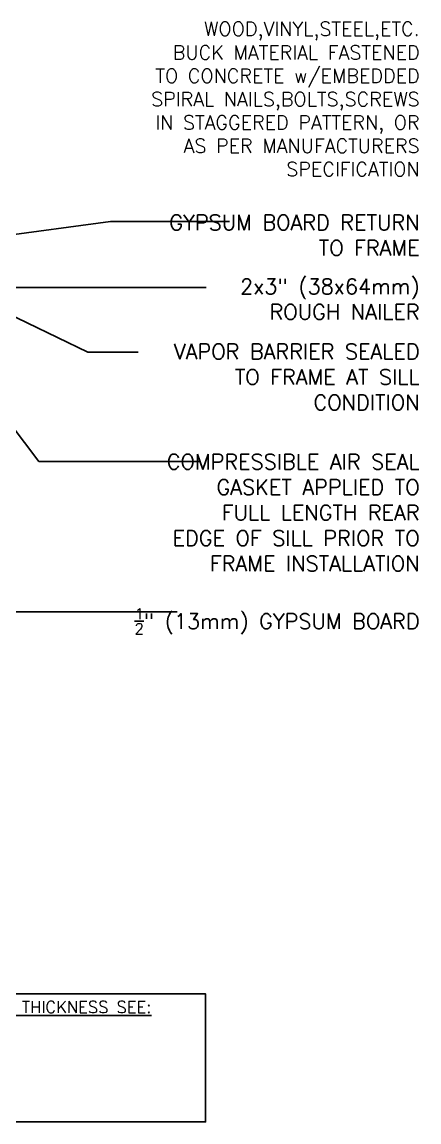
# Model space of a CAD drawing. Header units: inches. Extents: x 2782.2 to 2834.6, y 334.8 to 415.
# Drawn here: x 2815.9 to 2834.6, y 334.8 to 386.7 of the extents above; entities that cross this region are included whole.
import ezdxf

# ---------------------------------------------------------------- set-up
doc = ezdxf.new("R2010")
doc.units = ezdxf.units.IN
doc.header["$LTSCALE"] = 0.5
doc.header["$MEASUREMENT"] = 0
doc.layers.add('TEXT', color=4, linetype='CONTINUOUS')
doc.styles.add('DIM', font='romans.shx', dxfattribs={"width": 0.7})
doc.styles.get("Standard").update_dxf_attribs({"font": 'romans.shx'})
doc.dimstyles.new('ext_12', dxfattribs={"dimscale": 12, "dimtxt": 0.09375, "dimasz": 0.09375, "dimexe": 0.09375, "dimexo": 0.0625, "dimgap": 0.0625, "dimtad": 1, "dimdec": 1, "dimzin": 3, "dimdsep": 46, "dimlunit": 4, "dimtxsty": 'DIM', "dimcen": 0.09, "dimdle": 0.09375, "dimclrt": 4, "dimadec": 0, "dimazin": 0, "dimtfac": 1, "dimtdec": 1, "dimtmove": 2, "dimatfit": 3, "dimfxl": 1, "dimfrac": 2, "dimtolj": 1, "dimtzin": 0, "dimarcsym": 0})

msp = doc.modelspace()

# ---------------------------------------------------------------- linework, layer by layer
at = {"layer": 'TEXT'}
msp.add_lwpolyline([(2806.903, 340.846), (2824.563, 340.846), (2824.563, 334.808), (2806.903, 334.808)], dxfattribs=at)

# ---------------------------------------------------------------- texts
for s, insert, char_height, width, attachment_point in [('{\\H0.9167x;WOOD,VINYL,STEEL,ETC. BUCK MATERIAL FASTENED TO CONCRETE w/EMBEDDED SPIRAL NAILS,BOLTS,SCREWS IN STAGGERED PATTERN, OR AS PER MANUFACTURERS SPECIFICATION\\fCalibri|b0|i0|c0|p34;\\P\\A1;\\Fromans|c0;\\H1.091x;\\P\\P\\P\\P\\P\\P\\P\\P\\P }', (2834.641, 377.04), 0.72, 13.87812, 6), ('\\A1;GYPSUM BOARD RETURN TO FRAME', (2834.641, 376.603), 0.72, 13.00267, 6), ('\\A1;2x3" (38x64mm) ROUGH NAILER', (2834.641, 373.588), 0.72, 13.00267, 6), ('\\A1;VAPOR BARRIER SEALED TO FRAME AT SILL CONDITION', (2834.641, 369.92), 0.72, 13.00267, 6), ('\\A1;COMPRESSIBLE AIR SEAL GASKET APPLIED TO FULL LENGTH REAR EDGE OF SILL PRIOR TO FRAME INSTALLATION', (2834.641, 363.527), 0.72, 13.00267, 6), ('\\A1;{\\H0.7x;\\S1/2;}" (13mm) GYPSUM BOARD', (2834.641, 358.407), 0.72, 13.00267, 6), ('{\\LFOR ALTERNATE CORE THICKNESS SEE:\\P}E8D01\\PE10D01\\PE12D01', (2807.278, 338.82), 0.5625, 23.33295, 4)]:
    msp.add_mtext(s, dxfattribs=dict(at, insert=insert, char_height=char_height, width=width, attachment_point=attachment_point))

# ---------------------------------------------------------------- leaders
for points in [[(2814.391, 376.483), (2820.082, 377.242), (2825.683, 377.242)], [(2809.178, 375.836), (2816.712, 365.945), (2824.292, 365.945)], [(2809.578, 375.639), (2819.009, 371.097), (2821.378, 371.097)], [(2813.421, 374.139), (2824.588, 374.139)], [(2814.391, 358.856), (2823.223, 358.856)]]:
    msp.add_leader(points, dimstyle='ext_12', override={"dimgap": 0.0625, "dimtad": 0}, dxfattribs=at)

doc.saveas('drawing.dxf')
